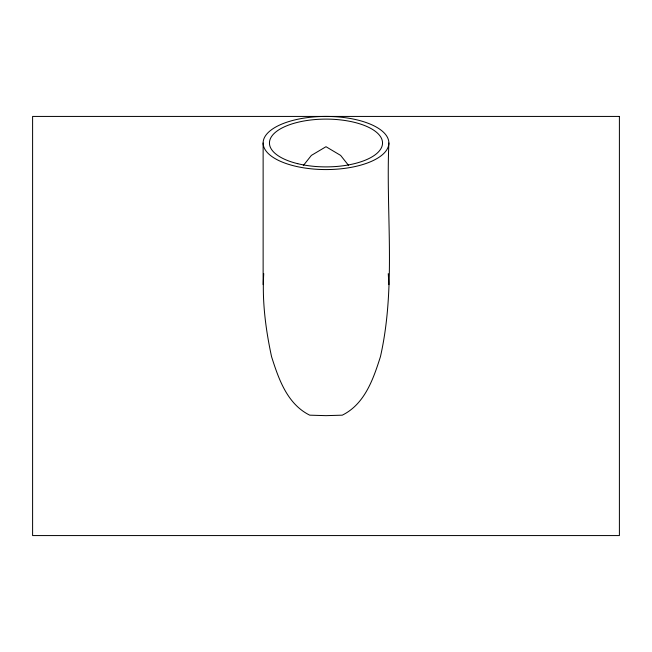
<?xml version="1.0" encoding="UTF-8"?>
<svg xmlns="http://www.w3.org/2000/svg" width="652" height="652" viewBox="0 0 652 652"><rect width="100%" height="100%" fill="white"/><g stroke="black" fill="none" stroke-linecap="round" stroke-linejoin="round"><path stroke-width="0.98" d="M388.869 143A62.869 26.569 0 0 1 294.565 166.007A62.869 26.569 0 0 1 294.565 119.984A62.869 26.569 0 0 1 388.869 143C385.764 214.06 396.253 286.578 380.45 356.636C373.351 378.983 364.778 404.061 342.276 415.169L326 415.65L309.724 415.169C287.222 404.061 278.648 378.983 271.55 356.636C265.682 329.407 262.063 301.485 263.734 273.604M303.31 165.575L311.371 155.404L326 146.716L340.629 155.404L348.69 165.575M388.266 273.604L388.869 284.631M263.131 143L263.131 284.631M619.4 116.431L32.6 116.431L32.6 535.569L619.4 535.569L619.4 116.431M297.736 163.693A56.528 23.888 0 0 0 382.528 143A56.528 23.888 0 0 0 297.736 122.307A56.528 23.888 0 0 0 297.736 163.693"/></g></svg>
